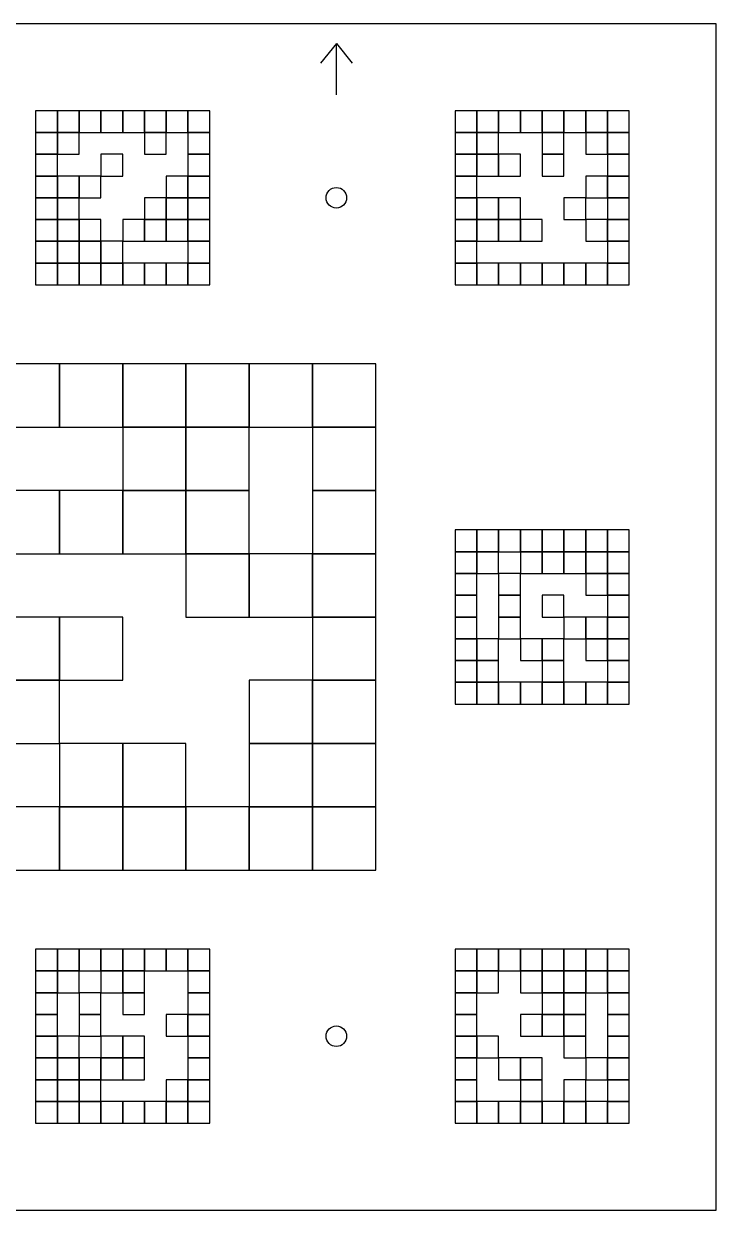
# Model space of a CAD drawing. Extents: x 0 to 1260, y 0 to 1580.
# Drawn here: x 445 to 620, y 1280 to 1580 of the extents above; entities that cross this region are included whole.
import ezdxf

# ---------------------------------------------------------------- set-up
doc = ezdxf.new("R2010")
doc.units = 0
for name, color, linetype in [('BLACK_POCKET', 7, 'CONTINUOUS'), ('CUT', 7, 'CONTINUOUS'), ('MOUNT_HOLE', 6, 'CONTINUOUS'), ('ORIENTATION', 7, 'CONTINUOUS')]:
    doc.layers.add(name, color=color, linetype=linetype)

msp = doc.modelspace()

# ---------------------------------------------------------------- linework, layer by layer
at = {"layer": 'BLACK_POCKET'}
for p, q in [((453.5, 1558), (448, 1558)), ((448, 1558), (448, 1552.5)), ((453.5, 1552.5), (453.5, 1558)), ((459, 1558), (453.5, 1558)), ((453.5, 1558), (453.5, 1552.5)), ((459, 1552.5), (459, 1558)), ((464.5, 1558), (459, 1558)), ((459, 1558), (459, 1552.5)), ((464.5, 1552.5), (464.5, 1558)), ((470, 1558), (464.5, 1558)), ((464.5, 1558), (464.5, 1552.5)), ((470, 1552.5), (470, 1558)), ((475.5, 1558), (470, 1558)), ((470, 1558), (470, 1552.5)), ((475.5, 1552.5), (475.5, 1558)), ((481, 1558), (475.5, 1558)), ((475.5, 1558), (475.5, 1552.5)), ((481, 1552.5), (481, 1558)), ((486.5, 1558), (481, 1558)), ((481, 1558), (481, 1552.5)), ((486.5, 1552.5), (486.5, 1558)), ((492, 1558), (486.5, 1558)), ((486.5, 1558), (486.5, 1552.5)), ((492, 1552.5), (492, 1558)), ((559.5, 1558), (554, 1558)), ((554, 1558), (554, 1552.5)), ((559.5, 1552.5), (559.5, 1558)), ((565, 1558), (559.5, 1558)), ((559.5, 1558), (559.5, 1552.5)), ((565, 1552.5), (565, 1558)), ((570.5, 1558), (565, 1558)), ((565, 1558), (565, 1552.5)), ((570.5, 1552.5), (570.5, 1558)), ((576, 1558), (570.5, 1558)), ((570.5, 1558), (570.5, 1552.5)), ((576, 1552.5), (576, 1558)), ((581.5, 1558), (576, 1558)), ((576, 1558), (576, 1552.5)), ((581.5, 1552.5), (581.5, 1558)), ((587, 1558), (581.5, 1558)), ((581.5, 1558), (581.5, 1552.5)), ((587, 1552.5), (587, 1558)), ((592.5, 1558), (587, 1558)), ((587, 1558), (587, 1552.5)), ((592.5, 1552.5), (592.5, 1558)), ((598, 1558), (592.5, 1558)), ((592.5, 1558), (592.5, 1552.5)), ((598, 1552.5), (598, 1558)), ((448, 1552.5), (453.5, 1552.5)), ((453.5, 1552.5), (448, 1552.5)), ((448, 1552.5), (448, 1547)), ((453.5, 1552.5), (459, 1552.5)), ((453.5, 1547), (453.5, 1552.5)), ((459, 1552.5), (453.5, 1552.5)), ((453.5, 1552.5), (453.5, 1547)), ((459, 1552.5), (464.5, 1552.5)), ((459, 1547), (459, 1552.5)), ((464.5, 1552.5), (470, 1552.5)), ((470, 1552.5), (475.5, 1552.5)), ((475.5, 1552.5), (481, 1552.5)), ((481, 1552.5), (475.5, 1552.5)), ((475.5, 1552.5), (475.5, 1547)), ((481, 1552.5), (486.5, 1552.5)), ((481, 1547), (481, 1552.5)), ((486.5, 1552.5), (492, 1552.5)), ((492, 1552.5), (486.5, 1552.5)), ((486.5, 1552.5), (486.5, 1547)), ((492, 1547), (492, 1552.5)), ((554, 1552.5), (559.5, 1552.5)), ((559.5, 1552.5), (554, 1552.5)), ((554, 1552.5), (554, 1547)), ((559.5, 1552.5), (565, 1552.5)), ((559.5, 1547), (559.5, 1552.5)), ((565, 1552.5), (559.5, 1552.5)), ((559.5, 1552.5), (559.5, 1547)), ((565, 1552.5), (570.5, 1552.5)), ((565, 1547), (565, 1552.5)), ((570.5, 1552.5), (576, 1552.5)), ((576, 1552.5), (581.5, 1552.5)), ((581.5, 1552.5), (576, 1552.5)), ((576, 1552.5), (576, 1547)), ((581.5, 1552.5), (587, 1552.5)), ((581.5, 1547), (581.5, 1552.5)), ((587, 1552.5), (592.5, 1552.5)), ((592.5, 1552.5), (587, 1552.5)), ((587, 1552.5), (587, 1547)), ((592.5, 1552.5), (598, 1552.5)), ((592.5, 1547), (592.5, 1552.5)), ((598, 1552.5), (592.5, 1552.5)), ((592.5, 1552.5), (592.5, 1547)), ((598, 1547), (598, 1552.5)), ((448, 1547), (453.5, 1547)), ((453.5, 1547), (448, 1547)), ((448, 1547), (448, 1541.5)), ((453.5, 1547), (459, 1547)), ((453.5, 1541.5), (453.5, 1547)), ((470, 1547), (464.5, 1547)), ((464.5, 1547), (464.5, 1541.5)), ((470, 1541.5), (470, 1547)), ((475.5, 1547), (481, 1547)), ((486.5, 1547), (492, 1547)), ((492, 1547), (486.5, 1547)), ((486.5, 1547), (486.5, 1541.5)), ((492, 1541.5), (492, 1547)), ((554, 1547), (559.5, 1547)), ((559.5, 1547), (554, 1547)), ((554, 1547), (554, 1541.5)), ((559.5, 1547), (565, 1547)), ((559.5, 1541.5), (559.5, 1547)), ((565, 1547), (559.5, 1547)), ((559.5, 1547), (559.5, 1541.5)), ((565, 1541.5), (565, 1547)), ((570.5, 1547), (565, 1547)), ((565, 1547), (565, 1541.5)), ((570.5, 1541.5), (570.5, 1547)), ((576, 1547), (581.5, 1547)), ((581.5, 1547), (576, 1547)), ((576, 1547), (576, 1541.5)), ((581.5, 1541.5), (581.5, 1547)), ((587, 1547), (592.5, 1547)), ((592.5, 1547), (598, 1547)), ((598, 1547), (592.5, 1547)), ((592.5, 1547), (592.5, 1541.5)), ((598, 1541.5), (598, 1547)), ((448, 1541.5), (453.5, 1541.5)), ((453.5, 1541.5), (448, 1541.5)), ((448, 1541.5), (448, 1536)), ((453.5, 1536), (453.5, 1541.5)), ((459, 1541.5), (453.5, 1541.5)), ((453.5, 1541.5), (453.5, 1536)), ((459, 1536), (459, 1541.5)), ((464.5, 1541.5), (459, 1541.5)), ((459, 1541.5), (459, 1536)), ((464.5, 1541.5), (470, 1541.5)), ((464.5, 1536), (464.5, 1541.5)), ((486.5, 1541.5), (481, 1541.5)), ((481, 1541.5), (481, 1536)), ((486.5, 1541.5), (492, 1541.5)), ((486.5, 1536), (486.5, 1541.5)), ((492, 1541.5), (486.5, 1541.5)), ((486.5, 1541.5), (486.5, 1536)), ((492, 1536), (492, 1541.5)), ((554, 1541.5), (559.5, 1541.5)), ((559.5, 1541.5), (554, 1541.5)), ((554, 1541.5), (554, 1536)), ((559.5, 1541.5), (565, 1541.5)), ((559.5, 1536), (559.5, 1541.5)), ((565, 1541.5), (570.5, 1541.5)), ((576, 1541.5), (581.5, 1541.5)), ((592.5, 1541.5), (587, 1541.5)), ((587, 1541.5), (587, 1536)), ((592.5, 1541.5), (598, 1541.5)), ((592.5, 1536), (592.5, 1541.5)), ((598, 1541.5), (592.5, 1541.5)), ((592.5, 1541.5), (592.5, 1536)), ((598, 1536), (598, 1541.5)), ((448, 1536), (453.5, 1536)), ((453.5, 1536), (448, 1536)), ((448, 1536), (448, 1530.5)), ((453.5, 1536), (459, 1536)), ((453.5, 1530.5), (453.5, 1536)), ((459, 1536), (453.5, 1536)), ((453.5, 1536), (453.5, 1530.5)), ((459, 1536), (464.5, 1536)), ((459, 1530.5), (459, 1536)), ((481, 1536), (475.5, 1536)), ((475.5, 1536), (475.5, 1530.5)), ((481, 1536), (486.5, 1536)), ((481, 1530.5), (481, 1536)), ((486.5, 1536), (481, 1536)), ((481, 1536), (481, 1530.5)), ((486.5, 1536), (492, 1536)), ((486.5, 1530.5), (486.5, 1536)), ((492, 1536), (486.5, 1536)), ((486.5, 1536), (486.5, 1530.5)), ((492, 1530.5), (492, 1536)), ((554, 1536), (559.5, 1536)), ((559.5, 1536), (554, 1536)), ((554, 1536), (554, 1530.5)), ((559.5, 1530.5), (559.5, 1536)), ((565, 1536), (559.5, 1536)), ((559.5, 1536), (559.5, 1530.5)), ((565, 1530.5), (565, 1536)), ((570.5, 1536), (565, 1536)), ((565, 1536), (565, 1530.5)), ((570.5, 1530.5), (570.5, 1536)), ((587, 1536), (581.5, 1536)), ((581.5, 1536), (581.5, 1530.5)), ((587, 1536), (592.5, 1536)), ((587, 1530.5), (587, 1536)), ((592.5, 1536), (598, 1536)), ((598, 1536), (592.5, 1536)), ((592.5, 1536), (592.5, 1530.5)), ((598, 1530.5), (598, 1536)), ((448, 1530.5), (453.5, 1530.5)), ((453.5, 1530.5), (448, 1530.5)), ((448, 1530.5), (448, 1525)), ((453.5, 1530.5), (459, 1530.5)), ((453.5, 1525), (453.5, 1530.5)), ((459, 1530.5), (453.5, 1530.5)), ((453.5, 1530.5), (453.5, 1525)), ((459, 1525), (459, 1530.5)), ((464.5, 1530.5), (459, 1530.5)), ((459, 1530.5), (459, 1525)), ((464.5, 1525), (464.5, 1530.5)), ((475.5, 1530.5), (470, 1530.5)), ((470, 1530.5), (470, 1525)), ((475.5, 1530.5), (481, 1530.5)), ((475.5, 1525), (475.5, 1530.5)), ((481, 1530.5), (475.5, 1530.5)), ((475.5, 1530.5), (475.5, 1525)), ((481, 1530.5), (486.5, 1530.5)), ((481, 1525), (481, 1530.5)), ((486.5, 1530.5), (481, 1530.5)), ((481, 1530.5), (481, 1525)), ((486.5, 1530.5), (492, 1530.5)), ((486.5, 1525), (486.5, 1530.5)), ((492, 1530.5), (486.5, 1530.5)), ((486.5, 1530.5), (486.5, 1525)), ((492, 1525), (492, 1530.5)), ((554, 1530.5), (559.5, 1530.5)), ((559.5, 1530.5), (554, 1530.5)), ((554, 1530.5), (554, 1525)), ((559.5, 1530.5), (565, 1530.5)), ((559.5, 1525), (559.5, 1530.5)), ((565, 1530.5), (559.5, 1530.5)), ((559.5, 1530.5), (559.5, 1525)), ((565, 1530.5), (570.5, 1530.5)), ((565, 1525), (565, 1530.5)), ((570.5, 1530.5), (565, 1530.5)), ((565, 1530.5), (565, 1525)), ((570.5, 1525), (570.5, 1530.5)), ((576, 1530.5), (570.5, 1530.5)), ((570.5, 1530.5), (570.5, 1525)), ((576, 1525), (576, 1530.5)), ((581.5, 1530.5), (587, 1530.5)), ((592.5, 1530.5), (587, 1530.5)), ((587, 1530.5), (587, 1525)), ((592.5, 1530.5), (598, 1530.5)), ((592.5, 1525), (592.5, 1530.5)), ((598, 1530.5), (592.5, 1530.5)), ((592.5, 1530.5), (592.5, 1525)), ((598, 1525), (598, 1530.5)), ((448, 1525), (453.5, 1525)), ((453.5, 1525), (448, 1525)), ((448, 1525), (448, 1519.5)), ((453.5, 1525), (459, 1525)), ((453.5, 1519.5), (453.5, 1525)), ((459, 1525), (453.5, 1525)), ((453.5, 1525), (453.5, 1519.5)), ((459, 1525), (464.5, 1525)), ((459, 1519.5), (459, 1525)), ((464.5, 1525), (459, 1525)), ((459, 1525), (459, 1519.5)), ((464.5, 1519.5), (464.5, 1525)), ((470, 1525), (464.5, 1525)), ((464.5, 1525), (464.5, 1519.5)), ((470, 1525), (475.5, 1525)), ((470, 1519.5), (470, 1525)), ((475.5, 1525), (481, 1525)), ((481, 1525), (486.5, 1525)), ((486.5, 1525), (492, 1525)), ((492, 1525), (486.5, 1525)), ((486.5, 1525), (486.5, 1519.5)), ((492, 1519.5), (492, 1525)), ((554, 1525), (559.5, 1525)), ((559.5, 1525), (554, 1525)), ((554, 1525), (554, 1519.5)), ((559.5, 1525), (565, 1525)), ((559.5, 1519.5), (559.5, 1525)), ((565, 1525), (570.5, 1525)), ((570.5, 1525), (576, 1525)), ((587, 1525), (592.5, 1525)), ((592.5, 1525), (598, 1525)), ((598, 1525), (592.5, 1525)), ((592.5, 1525), (592.5, 1519.5)), ((598, 1519.5), (598, 1525)), ((448, 1519.5), (453.5, 1519.5)), ((453.5, 1519.5), (448, 1519.5)), ((448, 1519.5), (448, 1514)), ((453.5, 1519.5), (459, 1519.5)), ((453.5, 1514), (453.5, 1519.5)), ((459, 1519.5), (453.5, 1519.5)), ((453.5, 1519.5), (453.5, 1514)), ((459, 1519.5), (464.5, 1519.5)), ((459, 1514), (459, 1519.5)), ((464.5, 1519.5), (459, 1519.5)), ((459, 1519.5), (459, 1514)), ((464.5, 1519.5), (470, 1519.5)), ((464.5, 1514), (464.5, 1519.5)), ((470, 1519.5), (464.5, 1519.5)), ((464.5, 1519.5), (464.5, 1514)), ((470, 1514), (470, 1519.5)), ((475.5, 1519.5), (470, 1519.5)), ((470, 1519.5), (470, 1514)), ((475.5, 1514), (475.5, 1519.5)), ((481, 1519.5), (475.5, 1519.5)), ((475.5, 1519.5), (475.5, 1514)), ((481, 1514), (481, 1519.5)), ((486.5, 1519.5), (481, 1519.5)), ((481, 1519.5), (481, 1514)), ((486.5, 1519.5), (492, 1519.5)), ((486.5, 1514), (486.5, 1519.5)), ((492, 1519.5), (486.5, 1519.5)), ((486.5, 1519.5), (486.5, 1514)), ((492, 1514), (492, 1519.5)), ((554, 1519.5), (559.5, 1519.5)), ((559.5, 1519.5), (554, 1519.5)), ((554, 1519.5), (554, 1514)), ((559.5, 1514), (559.5, 1519.5)), ((565, 1519.5), (559.5, 1519.5)), ((559.5, 1519.5), (559.5, 1514)), ((565, 1514), (565, 1519.5)), ((570.5, 1519.5), (565, 1519.5)), ((565, 1519.5), (565, 1514)), ((570.5, 1514), (570.5, 1519.5)), ((576, 1519.5), (570.5, 1519.5)), ((570.5, 1519.5), (570.5, 1514)), ((576, 1514), (576, 1519.5)), ((581.5, 1519.5), (576, 1519.5)), ((576, 1519.5), (576, 1514)), ((581.5, 1514), (581.5, 1519.5)), ((587, 1519.5), (581.5, 1519.5)), ((581.5, 1519.5), (581.5, 1514)), ((587, 1514), (587, 1519.5)), ((592.5, 1519.5), (587, 1519.5)), ((587, 1519.5), (587, 1514)), ((592.5, 1519.5), (598, 1519.5)), ((592.5, 1514), (592.5, 1519.5)), ((598, 1519.5), (592.5, 1519.5)), ((592.5, 1519.5), (592.5, 1514)), ((598, 1514), (598, 1519.5)), ((448, 1514), (453.5, 1514)), ((453.5, 1514), (459, 1514)), ((459, 1514), (464.5, 1514)), ((464.5, 1514), (470, 1514)), ((470, 1514), (475.5, 1514)), ((475.5, 1514), (481, 1514)), ((481, 1514), (486.5, 1514)), ((486.5, 1514), (492, 1514)), ((554, 1514), (559.5, 1514)), ((559.5, 1514), (565, 1514)), ((565, 1514), (570.5, 1514)), ((570.5, 1514), (576, 1514)), ((576, 1514), (581.5, 1514)), ((581.5, 1514), (587, 1514)), ((587, 1514), (592.5, 1514)), ((592.5, 1514), (598, 1514)), ((454, 1494), (438, 1494)), ((454, 1478), (454, 1494)), ((470, 1494), (454, 1494)), ((454, 1494), (454, 1478)), ((470, 1478), (470, 1494)), ((486, 1494), (470, 1494)), ((470, 1494), (470, 1478)), ((486, 1478), (486, 1494)), ((502, 1494), (486, 1494)), ((486, 1494), (486, 1478)), ((502, 1478), (502, 1494)), ((518, 1494), (502, 1494)), ((502, 1494), (502, 1478)), ((518, 1478), (518, 1494)), ((534, 1494), (518, 1494)), ((518, 1494), (518, 1478)), ((534, 1478), (534, 1494)), ((438, 1478), (454, 1478)), ((454, 1478), (470, 1478)), ((470, 1478), (486, 1478)), ((486, 1478), (470, 1478)), ((470, 1478), (470, 1462)), ((486, 1478), (502, 1478)), ((486, 1462), (486, 1478)), ((502, 1478), (486, 1478)), ((486, 1478), (486, 1462)), ((502, 1478), (518, 1478)), ((502, 1462), (502, 1478)), ((518, 1478), (534, 1478)), ((534, 1478), (518, 1478)), ((518, 1478), (518, 1462)), ((534, 1462), (534, 1478)), ((454, 1462), (438, 1462)), ((454, 1446), (454, 1462)), ((470, 1462), (454, 1462)), ((454, 1462), (454, 1446)), ((470, 1462), (486, 1462)), ((470, 1446), (470, 1462)), ((486, 1462), (470, 1462)), ((470, 1462), (470, 1446)), ((486, 1462), (502, 1462)), ((486, 1446), (486, 1462)), ((502, 1462), (486, 1462)), ((486, 1462), (486, 1446)), ((502, 1446), (502, 1462)), ((518, 1462), (534, 1462)), ((534, 1462), (518, 1462)), ((518, 1462), (518, 1446)), ((534, 1446), (534, 1462)), ((559.5, 1452), (554, 1452)), ((554, 1452), (554, 1446.5)), ((559.5, 1446.5), (559.5, 1452)), ((565, 1452), (559.5, 1452)), ((559.5, 1452), (559.5, 1446.5)), ((565, 1446.5), (565, 1452)), ((570.5, 1452), (565, 1452)), ((565, 1452), (565, 1446.5)), ((570.5, 1446.5), (570.5, 1452)), ((576, 1452), (570.5, 1452)), ((570.5, 1452), (570.5, 1446.5)), ((576, 1446.5), (576, 1452)), ((581.5, 1452), (576, 1452)), ((576, 1452), (576, 1446.5)), ((581.5, 1446.5), (581.5, 1452)), ((587, 1452), (581.5, 1452)), ((581.5, 1452), (581.5, 1446.5)), ((587, 1446.5), (587, 1452)), ((592.5, 1452), (587, 1452)), ((587, 1452), (587, 1446.5)), ((592.5, 1446.5), (592.5, 1452)), ((598, 1452), (592.5, 1452)), ((592.5, 1452), (592.5, 1446.5)), ((598, 1446.5), (598, 1452)), ((438, 1446), (454, 1446)), ((454, 1446), (470, 1446)), ((470, 1446), (486, 1446)), ((486, 1446), (502, 1446)), ((502, 1446), (486, 1446)), ((486, 1446), (486, 1430)), ((502, 1430), (502, 1446)), ((518, 1446), (502, 1446)), ((502, 1446), (502, 1430)), ((518, 1446), (534, 1446)), ((518, 1430), (518, 1446)), ((534, 1446), (518, 1446)), ((518, 1446), (518, 1430)), ((534, 1430), (534, 1446)), ((554, 1446.5), (559.5, 1446.5)), ((559.5, 1446.5), (554, 1446.5)), ((554, 1446.5), (554, 1441)), ((559.5, 1446.5), (565, 1446.5)), ((559.5, 1441), (559.5, 1446.5)), ((565, 1446.5), (559.5, 1446.5)), ((559.5, 1446.5), (559.5, 1441)), ((565, 1446.5), (570.5, 1446.5)), ((565, 1441), (565, 1446.5)), ((570.5, 1446.5), (576, 1446.5)), ((576, 1446.5), (570.5, 1446.5)), ((570.5, 1446.5), (570.5, 1441)), ((576, 1446.5), (581.5, 1446.5)), ((576, 1441), (576, 1446.5)), ((581.5, 1446.5), (576, 1446.5)), ((576, 1446.5), (576, 1441)), ((581.5, 1446.5), (587, 1446.5)), ((581.5, 1441), (581.5, 1446.5)), ((587, 1446.5), (581.5, 1446.5)), ((581.5, 1446.5), (581.5, 1441)), ((587, 1446.5), (592.5, 1446.5)), ((587, 1441), (587, 1446.5)), ((592.5, 1446.5), (587, 1446.5)), ((587, 1446.5), (587, 1441)), ((592.5, 1446.5), (598, 1446.5)), ((592.5, 1441), (592.5, 1446.5)), ((598, 1446.5), (592.5, 1446.5)), ((592.5, 1446.5), (592.5, 1441)), ((598, 1441), (598, 1446.5)), ((554, 1441), (559.5, 1441)), ((559.5, 1441), (554, 1441)), ((554, 1441), (554, 1435.5)), ((559.5, 1441), (565, 1441)), ((559.5, 1435.5), (559.5, 1441)), ((570.5, 1441), (565, 1441)), ((565, 1441), (565, 1435.5)), ((570.5, 1441), (576, 1441)), ((570.5, 1435.5), (570.5, 1441)), ((576, 1441), (581.5, 1441)), ((581.5, 1441), (587, 1441)), ((587, 1441), (592.5, 1441)), ((592.5, 1441), (587, 1441)), ((587, 1441), (587, 1435.5)), ((592.5, 1441), (598, 1441)), ((592.5, 1435.5), (592.5, 1441)), ((598, 1441), (592.5, 1441)), ((592.5, 1441), (592.5, 1435.5)), ((598, 1435.5), (598, 1441)), ((554, 1435.5), (559.5, 1435.5)), ((559.5, 1435.5), (554, 1435.5)), ((554, 1435.5), (554, 1430)), ((559.5, 1430), (559.5, 1435.5)), ((565, 1435.5), (570.5, 1435.5)), ((570.5, 1435.5), (565, 1435.5)), ((565, 1435.5), (565, 1430)), ((570.5, 1430), (570.5, 1435.5)), ((581.5, 1435.5), (576, 1435.5)), ((576, 1435.5), (576, 1430)), ((581.5, 1430), (581.5, 1435.5)), ((587, 1435.5), (592.5, 1435.5)), ((592.5, 1435.5), (598, 1435.5)), ((598, 1435.5), (592.5, 1435.5)), ((592.5, 1435.5), (592.5, 1430)), ((598, 1430), (598, 1435.5)), ((454, 1430), (438, 1430)), ((454, 1414), (454, 1430)), ((470, 1430), (454, 1430)), ((454, 1430), (454, 1414)), ((470, 1414), (470, 1430)), ((486, 1430), (502, 1430)), ((502, 1430), (518, 1430)), ((518, 1430), (534, 1430)), ((534, 1430), (518, 1430)), ((518, 1430), (518, 1414)), ((534, 1414), (534, 1430)), ((554, 1430), (559.5, 1430)), ((559.5, 1430), (554, 1430)), ((554, 1430), (554, 1424.5)), ((559.5, 1424.5), (559.5, 1430)), ((565, 1430), (570.5, 1430)), ((570.5, 1430), (565, 1430)), ((565, 1430), (565, 1424.5)), ((570.5, 1424.5), (570.5, 1430)), ((576, 1430), (581.5, 1430)), ((587, 1430), (581.5, 1430)), ((581.5, 1430), (581.5, 1424.5)), ((587, 1424.5), (587, 1430)), ((592.5, 1430), (587, 1430)), ((587, 1430), (587, 1424.5)), ((592.5, 1430), (598, 1430)), ((592.5, 1424.5), (592.5, 1430)), ((598, 1430), (592.5, 1430)), ((592.5, 1430), (592.5, 1424.5)), ((598, 1424.5), (598, 1430)), ((554, 1424.5), (559.5, 1424.5)), ((559.5, 1424.5), (554, 1424.5)), ((554, 1424.5), (554, 1419)), ((559.5, 1419), (559.5, 1424.5)), ((565, 1424.5), (559.5, 1424.5)), ((559.5, 1424.5), (559.5, 1419)), ((565, 1424.5), (570.5, 1424.5)), ((565, 1419), (565, 1424.5)), ((576, 1424.5), (570.5, 1424.5)), ((570.5, 1424.5), (570.5, 1419)), ((576, 1419), (576, 1424.5)), ((581.5, 1424.5), (576, 1424.5)), ((576, 1424.5), (576, 1419)), ((581.5, 1424.5), (587, 1424.5)), ((581.5, 1419), (581.5, 1424.5)), ((587, 1424.5), (592.5, 1424.5)), ((592.5, 1424.5), (587, 1424.5)), ((587, 1424.5), (587, 1419)), ((592.5, 1424.5), (598, 1424.5)), ((592.5, 1419), (592.5, 1424.5)), ((598, 1424.5), (592.5, 1424.5)), ((592.5, 1424.5), (592.5, 1419)), ((598, 1419), (598, 1424.5)), ((554, 1419), (559.5, 1419)), ((559.5, 1419), (554, 1419)), ((554, 1419), (554, 1413.5)), ((559.5, 1419), (565, 1419)), ((559.5, 1413.5), (559.5, 1419)), ((565, 1419), (559.5, 1419)), ((559.5, 1419), (559.5, 1413.5)), ((565, 1413.5), (565, 1419)), ((570.5, 1419), (576, 1419)), ((576, 1419), (581.5, 1419)), ((581.5, 1419), (576, 1419)), ((576, 1419), (576, 1413.5)), ((581.5, 1413.5), (581.5, 1419)), ((587, 1419), (592.5, 1419)), ((592.5, 1419), (598, 1419)), ((598, 1419), (592.5, 1419)), ((592.5, 1419), (592.5, 1413.5)), ((598, 1413.5), (598, 1419)), ((438, 1414), (454, 1414)), ((454, 1414), (438, 1414)), ((454, 1414), (470, 1414)), ((454, 1398), (454, 1414)), ((518, 1414), (502, 1414)), ((502, 1414), (502, 1398)), ((518, 1414), (534, 1414)), ((518, 1398), (518, 1414)), ((534, 1414), (518, 1414)), ((518, 1414), (518, 1398)), ((534, 1398), (534, 1414)), ((554, 1413.5), (559.5, 1413.5)), ((559.5, 1413.5), (554, 1413.5)), ((554, 1413.5), (554, 1408)), ((559.5, 1413.5), (565, 1413.5)), ((559.5, 1408), (559.5, 1413.5)), ((565, 1413.5), (559.5, 1413.5)), ((559.5, 1413.5), (559.5, 1408)), ((565, 1408), (565, 1413.5)), ((570.5, 1413.5), (565, 1413.5)), ((565, 1413.5), (565, 1408)), ((570.5, 1408), (570.5, 1413.5)), ((576, 1413.5), (570.5, 1413.5)), ((570.5, 1413.5), (570.5, 1408)), ((576, 1413.5), (581.5, 1413.5)), ((576, 1408), (576, 1413.5)), ((581.5, 1413.5), (576, 1413.5)), ((576, 1413.5), (576, 1408)), ((581.5, 1408), (581.5, 1413.5)), ((587, 1413.5), (581.5, 1413.5)), ((581.5, 1413.5), (581.5, 1408)), ((587, 1408), (587, 1413.5)), ((592.5, 1413.5), (587, 1413.5)), ((587, 1413.5), (587, 1408)), ((592.5, 1413.5), (598, 1413.5)), ((592.5, 1408), (592.5, 1413.5)), ((598, 1413.5), (592.5, 1413.5)), ((592.5, 1413.5), (592.5, 1408)), ((598, 1408), (598, 1413.5)), ((554, 1408), (559.5, 1408)), ((559.5, 1408), (565, 1408)), ((565, 1408), (570.5, 1408)), ((570.5, 1408), (576, 1408)), ((576, 1408), (581.5, 1408)), ((581.5, 1408), (587, 1408)), ((587, 1408), (592.5, 1408)), ((592.5, 1408), (598, 1408)), ((438, 1398), (454, 1398)), ((470, 1398), (454, 1398)), ((454, 1398), (454, 1382)), ((470, 1382), (470, 1398)), ((486, 1398), (470, 1398)), ((470, 1398), (470, 1382)), ((486, 1382), (486, 1398)), ((502, 1398), (518, 1398)), ((518, 1398), (502, 1398)), ((502, 1398), (502, 1382)), ((518, 1398), (534, 1398)), ((518, 1382), (518, 1398)), ((534, 1398), (518, 1398)), ((518, 1398), (518, 1382)), ((534, 1382), (534, 1398)), ((454, 1382), (438, 1382)), ((454, 1382), (470, 1382)), ((454, 1366), (454, 1382)), ((470, 1382), (454, 1382)), ((454, 1382), (454, 1366)), ((470, 1382), (486, 1382)), ((470, 1366), (470, 1382)), ((486, 1382), (470, 1382)), ((470, 1382), (470, 1366)), ((486, 1366), (486, 1382)), ((502, 1382), (486, 1382)), ((486, 1382), (486, 1366)), ((502, 1382), (518, 1382)), ((502, 1366), (502, 1382)), ((518, 1382), (502, 1382)), ((502, 1382), (502, 1366)), ((518, 1382), (534, 1382)), ((518, 1366), (518, 1382)), ((534, 1382), (518, 1382)), ((518, 1382), (518, 1366)), ((534, 1366), (534, 1382)), ((438, 1366), (454, 1366)), ((454, 1366), (470, 1366)), ((470, 1366), (486, 1366)), ((486, 1366), (502, 1366)), ((502, 1366), (518, 1366)), ((518, 1366), (534, 1366)), ((453.5, 1346), (448, 1346)), ((448, 1346), (448, 1340.5)), ((453.5, 1340.5), (453.5, 1346)), ((459, 1346), (453.5, 1346)), ((453.5, 1346), (453.5, 1340.5)), ((459, 1340.5), (459, 1346)), ((464.5, 1346), (459, 1346)), ((459, 1346), (459, 1340.5)), ((464.5, 1340.5), (464.5, 1346)), ((470, 1346), (464.5, 1346)), ((464.5, 1346), (464.5, 1340.5)), ((470, 1340.5), (470, 1346)), ((475.5, 1346), (470, 1346)), ((470, 1346), (470, 1340.5)), ((475.5, 1340.5), (475.5, 1346)), ((481, 1346), (475.5, 1346)), ((475.5, 1346), (475.5, 1340.5)), ((481, 1340.5), (481, 1346)), ((486.5, 1346), (481, 1346)), ((481, 1346), (481, 1340.5)), ((486.5, 1340.5), (486.5, 1346)), ((492, 1346), (486.5, 1346)), ((486.5, 1346), (486.5, 1340.5)), ((492, 1340.5), (492, 1346)), ((559.5, 1346), (554, 1346)), ((554, 1346), (554, 1340.5)), ((559.5, 1340.5), (559.5, 1346)), ((565, 1346), (559.5, 1346)), ((559.5, 1346), (559.5, 1340.5)), ((565, 1340.5), (565, 1346)), ((570.5, 1346), (565, 1346)), ((565, 1346), (565, 1340.5)), ((570.5, 1340.5), (570.5, 1346)), ((576, 1346), (570.5, 1346)), ((570.5, 1346), (570.5, 1340.5)), ((576, 1340.5), (576, 1346)), ((581.5, 1346), (576, 1346)), ((576, 1346), (576, 1340.5)), ((581.5, 1340.5), (581.5, 1346)), ((587, 1346), (581.5, 1346)), ((581.5, 1346), (581.5, 1340.5)), ((587, 1340.5), (587, 1346)), ((592.5, 1346), (587, 1346)), ((587, 1346), (587, 1340.5)), ((592.5, 1340.5), (592.5, 1346)), ((598, 1346), (592.5, 1346)), ((592.5, 1346), (592.5, 1340.5)), ((598, 1340.5), (598, 1346)), ((448, 1340.5), (453.5, 1340.5)), ((453.5, 1340.5), (448, 1340.5)), ((448, 1340.5), (448, 1335)), ((453.5, 1340.5), (459, 1340.5)), ((453.5, 1335), (453.5, 1340.5)), ((459, 1340.5), (453.5, 1340.5)), ((453.5, 1340.5), (453.5, 1335)), ((459, 1340.5), (464.5, 1340.5)), ((459, 1335), (459, 1340.5)), ((464.5, 1340.5), (470, 1340.5)), ((470, 1340.5), (464.5, 1340.5)), ((464.5, 1340.5), (464.5, 1335)), ((470, 1340.5), (475.5, 1340.5)), ((470, 1335), (470, 1340.5)), ((475.5, 1340.5), (470, 1340.5)), ((470, 1340.5), (470, 1335)), ((475.5, 1340.5), (481, 1340.5)), ((475.5, 1335), (475.5, 1340.5)), ((481, 1340.5), (486.5, 1340.5)), ((486.5, 1340.5), (492, 1340.5)), ((492, 1340.5), (486.5, 1340.5)), ((486.5, 1340.5), (486.5, 1335)), ((492, 1335), (492, 1340.5)), ((554, 1340.5), (559.5, 1340.5)), ((559.5, 1340.5), (554, 1340.5)), ((554, 1340.5), (554, 1335)), ((559.5, 1340.5), (565, 1340.5)), ((559.5, 1335), (559.5, 1340.5)), ((565, 1340.5), (559.5, 1340.5)), ((559.5, 1340.5), (559.5, 1335)), ((565, 1340.5), (570.5, 1340.5)), ((565, 1335), (565, 1340.5)), ((570.5, 1340.5), (576, 1340.5)), ((576, 1340.5), (570.5, 1340.5)), ((570.5, 1340.5), (570.5, 1335)), ((576, 1340.5), (581.5, 1340.5)), ((576, 1335), (576, 1340.5)), ((581.5, 1340.5), (576, 1340.5)), ((576, 1340.5), (576, 1335)), ((581.5, 1340.5), (587, 1340.5)), ((581.5, 1335), (581.5, 1340.5)), ((587, 1340.5), (581.5, 1340.5)), ((581.5, 1340.5), (581.5, 1335)), ((587, 1340.5), (592.5, 1340.5)), ((587, 1335), (587, 1340.5)), ((592.5, 1340.5), (587, 1340.5)), ((587, 1340.5), (587, 1335)), ((592.5, 1340.5), (598, 1340.5)), ((592.5, 1335), (592.5, 1340.5)), ((598, 1340.5), (592.5, 1340.5)), ((592.5, 1340.5), (592.5, 1335)), ((598, 1335), (598, 1340.5)), ((448, 1335), (453.5, 1335)), ((453.5, 1335), (448, 1335)), ((448, 1335), (448, 1329.5)), ((453.5, 1335), (459, 1335)), ((453.5, 1329.5), (453.5, 1335)), ((464.5, 1335), (459, 1335)), ((459, 1335), (459, 1329.5)), ((464.5, 1335), (470, 1335)), ((464.5, 1329.5), (464.5, 1335)), ((470, 1335), (475.5, 1335)), ((475.5, 1335), (470, 1335)), ((470, 1335), (470, 1329.5)), ((475.5, 1329.5), (475.5, 1335)), ((486.5, 1335), (492, 1335)), ((492, 1335), (486.5, 1335)), ((486.5, 1335), (486.5, 1329.5)), ((492, 1329.5), (492, 1335)), ((554, 1335), (559.5, 1335)), ((559.5, 1335), (554, 1335)), ((554, 1335), (554, 1329.5)), ((559.5, 1335), (565, 1335)), ((559.5, 1329.5), (559.5, 1335)), ((570.5, 1335), (576, 1335)), ((576, 1335), (581.5, 1335)), ((581.5, 1335), (576, 1335)), ((576, 1335), (576, 1329.5)), ((581.5, 1335), (587, 1335)), ((581.5, 1329.5), (581.5, 1335)), ((587, 1335), (581.5, 1335)), ((581.5, 1335), (581.5, 1329.5)), ((587, 1335), (592.5, 1335)), ((587, 1329.5), (587, 1335)), ((592.5, 1335), (598, 1335)), ((598, 1335), (592.5, 1335)), ((592.5, 1335), (592.5, 1329.5)), ((598, 1329.5), (598, 1335)), ((448, 1329.5), (453.5, 1329.5)), ((453.5, 1329.5), (448, 1329.5)), ((448, 1329.5), (448, 1324)), ((453.5, 1324), (453.5, 1329.5)), ((459, 1329.5), (464.5, 1329.5)), ((464.5, 1329.5), (459, 1329.5)), ((459, 1329.5), (459, 1324)), ((464.5, 1324), (464.5, 1329.5)), ((470, 1329.5), (475.5, 1329.5)), ((486.5, 1329.5), (481, 1329.5)), ((481, 1329.5), (481, 1324)), ((486.5, 1329.5), (492, 1329.5)), ((486.5, 1324), (486.5, 1329.5)), ((492, 1329.5), (486.5, 1329.5)), ((486.5, 1329.5), (486.5, 1324)), ((492, 1324), (492, 1329.5)), ((554, 1329.5), (559.5, 1329.5)), ((559.5, 1329.5), (554, 1329.5)), ((554, 1329.5), (554, 1324)), ((559.5, 1324), (559.5, 1329.5)), ((576, 1329.5), (570.5, 1329.5)), ((570.5, 1329.5), (570.5, 1324)), ((576, 1329.5), (581.5, 1329.5)), ((576, 1324), (576, 1329.5)), ((581.5, 1329.5), (576, 1329.5)), ((576, 1329.5), (576, 1324)), ((581.5, 1329.5), (587, 1329.5)), ((581.5, 1324), (581.5, 1329.5)), ((587, 1329.5), (581.5, 1329.5)), ((581.5, 1329.5), (581.5, 1324)), ((587, 1324), (587, 1329.5)), ((592.5, 1329.5), (598, 1329.5)), ((598, 1329.5), (592.5, 1329.5)), ((592.5, 1329.5), (592.5, 1324)), ((598, 1324), (598, 1329.5)), ((448, 1324), (453.5, 1324)), ((453.5, 1324), (448, 1324)), ((448, 1324), (448, 1318.5)), ((453.5, 1318.5), (453.5, 1324)), ((459, 1324), (453.5, 1324)), ((453.5, 1324), (453.5, 1318.5)), ((459, 1324), (464.5, 1324)), ((459, 1318.5), (459, 1324)), ((470, 1324), (464.5, 1324)), ((464.5, 1324), (464.5, 1318.5)), ((470, 1318.5), (470, 1324)), ((475.5, 1324), (470, 1324)), ((470, 1324), (470, 1318.5)), ((475.5, 1318.5), (475.5, 1324)), ((481, 1324), (486.5, 1324)), ((486.5, 1324), (492, 1324)), ((492, 1324), (486.5, 1324)), ((486.5, 1324), (486.5, 1318.5)), ((492, 1318.5), (492, 1324)), ((554, 1324), (559.5, 1324)), ((559.5, 1324), (554, 1324)), ((554, 1324), (554, 1318.5)), ((559.5, 1318.5), (559.5, 1324)), ((565, 1324), (559.5, 1324)), ((559.5, 1324), (559.5, 1318.5)), ((565, 1318.5), (565, 1324)), ((570.5, 1324), (576, 1324)), ((576, 1324), (581.5, 1324)), ((581.5, 1324), (587, 1324)), ((587, 1324), (581.5, 1324)), ((581.5, 1324), (581.5, 1318.5)), ((587, 1318.5), (587, 1324)), ((592.5, 1324), (598, 1324)), ((598, 1324), (592.5, 1324)), ((592.5, 1324), (592.5, 1318.5)), ((598, 1318.5), (598, 1324)), ((448, 1318.5), (453.5, 1318.5)), ((453.5, 1318.5), (448, 1318.5)), ((448, 1318.5), (448, 1313)), ((453.5, 1318.5), (459, 1318.5)), ((453.5, 1313), (453.5, 1318.5)), ((459, 1318.5), (453.5, 1318.5)), ((453.5, 1318.5), (453.5, 1313)), ((459, 1313), (459, 1318.5)), ((464.5, 1318.5), (459, 1318.5)), ((459, 1318.5), (459, 1313)), ((464.5, 1318.5), (470, 1318.5)), ((464.5, 1313), (464.5, 1318.5)), ((470, 1318.5), (464.5, 1318.5)), ((464.5, 1318.5), (464.5, 1313)), ((470, 1318.5), (475.5, 1318.5)), ((470, 1313), (470, 1318.5)), ((475.5, 1318.5), (470, 1318.5)), ((470, 1318.5), (470, 1313)), ((475.5, 1313), (475.5, 1318.5)), ((486.5, 1318.5), (492, 1318.5)), ((492, 1318.5), (486.5, 1318.5)), ((486.5, 1318.5), (486.5, 1313)), ((492, 1313), (492, 1318.5)), ((554, 1318.5), (559.5, 1318.5)), ((559.5, 1318.5), (554, 1318.5)), ((554, 1318.5), (554, 1313)), ((559.5, 1318.5), (565, 1318.5)), ((559.5, 1313), (559.5, 1318.5)), ((570.5, 1318.5), (565, 1318.5)), ((565, 1318.5), (565, 1313)), ((570.5, 1313), (570.5, 1318.5)), ((576, 1318.5), (570.5, 1318.5)), ((570.5, 1318.5), (570.5, 1313)), ((576, 1313), (576, 1318.5)), ((581.5, 1318.5), (587, 1318.5)), ((592.5, 1318.5), (587, 1318.5)), ((587, 1318.5), (587, 1313)), ((592.5, 1318.5), (598, 1318.5)), ((592.5, 1313), (592.5, 1318.5)), ((598, 1318.5), (592.5, 1318.5)), ((592.5, 1318.5), (592.5, 1313)), ((598, 1313), (598, 1318.5)), ((448, 1313), (453.5, 1313)), ((453.5, 1313), (448, 1313)), ((448, 1313), (448, 1307.5)), ((453.5, 1313), (459, 1313)), ((453.5, 1307.5), (453.5, 1313)), ((459, 1313), (453.5, 1313)), ((453.5, 1313), (453.5, 1307.5)), ((459, 1313), (464.5, 1313)), ((459, 1307.5), (459, 1313)), ((464.5, 1313), (459, 1313)), ((459, 1313), (459, 1307.5)), ((464.5, 1313), (470, 1313)), ((464.5, 1307.5), (464.5, 1313)), ((470, 1313), (475.5, 1313)), ((486.5, 1313), (481, 1313)), ((481, 1313), (481, 1307.5)), ((486.5, 1313), (492, 1313)), ((486.5, 1307.5), (486.5, 1313)), ((492, 1313), (486.5, 1313)), ((486.5, 1313), (486.5, 1307.5)), ((492, 1307.5), (492, 1313)), ((554, 1313), (559.5, 1313)), ((559.5, 1313), (554, 1313)), ((554, 1313), (554, 1307.5)), ((559.5, 1307.5), (559.5, 1313)), ((565, 1313), (570.5, 1313)), ((570.5, 1313), (576, 1313)), ((576, 1313), (570.5, 1313)), ((570.5, 1313), (570.5, 1307.5)), ((576, 1307.5), (576, 1313)), ((587, 1313), (581.5, 1313)), ((581.5, 1313), (581.5, 1307.5)), ((587, 1313), (592.5, 1313)), ((587, 1307.5), (587, 1313)), ((592.5, 1313), (598, 1313)), ((598, 1313), (592.5, 1313)), ((592.5, 1313), (592.5, 1307.5)), ((598, 1307.5), (598, 1313)), ((448, 1307.5), (453.5, 1307.5)), ((453.5, 1307.5), (448, 1307.5)), ((448, 1307.5), (448, 1302)), ((453.5, 1307.5), (459, 1307.5)), ((453.5, 1302), (453.5, 1307.5)), ((459, 1307.5), (453.5, 1307.5)), ((453.5, 1307.5), (453.5, 1302)), ((459, 1307.5), (464.5, 1307.5)), ((459, 1302), (459, 1307.5)), ((464.5, 1307.5), (459, 1307.5)), ((459, 1307.5), (459, 1302)), ((464.5, 1302), (464.5, 1307.5)), ((470, 1307.5), (464.5, 1307.5)), ((464.5, 1307.5), (464.5, 1302)), ((470, 1302), (470, 1307.5)), ((475.5, 1307.5), (470, 1307.5)), ((470, 1307.5), (470, 1302)), ((475.5, 1302), (475.5, 1307.5)), ((481, 1307.5), (475.5, 1307.5)), ((475.5, 1307.5), (475.5, 1302)), ((481, 1307.5), (486.5, 1307.5)), ((481, 1302), (481, 1307.5)), ((486.5, 1307.5), (481, 1307.5)), ((481, 1307.5), (481, 1302)), ((486.5, 1307.5), (492, 1307.5)), ((486.5, 1302), (486.5, 1307.5)), ((492, 1307.5), (486.5, 1307.5)), ((486.5, 1307.5), (486.5, 1302)), ((492, 1302), (492, 1307.5)), ((554, 1307.5), (559.5, 1307.5)), ((559.5, 1307.5), (554, 1307.5)), ((554, 1307.5), (554, 1302)), ((559.5, 1302), (559.5, 1307.5)), ((565, 1307.5), (559.5, 1307.5)), ((559.5, 1307.5), (559.5, 1302)), ((565, 1302), (565, 1307.5)), ((570.5, 1307.5), (565, 1307.5)), ((565, 1307.5), (565, 1302)), ((570.5, 1307.5), (576, 1307.5)), ((570.5, 1302), (570.5, 1307.5)), ((576, 1307.5), (570.5, 1307.5)), ((570.5, 1307.5), (570.5, 1302)), ((576, 1302), (576, 1307.5)), ((581.5, 1307.5), (576, 1307.5)), ((576, 1307.5), (576, 1302)), ((581.5, 1307.5), (587, 1307.5)), ((581.5, 1302), (581.5, 1307.5)), ((587, 1307.5), (581.5, 1307.5)), ((581.5, 1307.5), (581.5, 1302)), ((587, 1302), (587, 1307.5)), ((592.5, 1307.5), (587, 1307.5)), ((587, 1307.5), (587, 1302)), ((592.5, 1307.5), (598, 1307.5)), ((592.5, 1302), (592.5, 1307.5)), ((598, 1307.5), (592.5, 1307.5)), ((592.5, 1307.5), (592.5, 1302)), ((598, 1302), (598, 1307.5)), ((448, 1302), (453.5, 1302)), ((453.5, 1302), (459, 1302)), ((459, 1302), (464.5, 1302)), ((464.5, 1302), (470, 1302)), ((470, 1302), (475.5, 1302)), ((475.5, 1302), (481, 1302)), ((481, 1302), (486.5, 1302)), ((486.5, 1302), (492, 1302)), ((554, 1302), (559.5, 1302)), ((559.5, 1302), (565, 1302)), ((565, 1302), (570.5, 1302)), ((570.5, 1302), (576, 1302)), ((576, 1302), (581.5, 1302)), ((581.5, 1302), (587, 1302)), ((587, 1302), (592.5, 1302)), ((592.5, 1302), (598, 1302))]:
    msp.add_line(p, q, dxfattribs=at)
at = {"layer": 'CUT'}
for p, q in [((620, 1580), (320, 1580)), ((620, 1280), (620, 1580)), ((320, 1280), (620, 1280))]:
    msp.add_line(p, q, dxfattribs=at)
at = {"layer": 'MOUNT_HOLE'}
for centre in [(524, 1536), (524, 1324)]:
    msp.add_circle(centre, 2.6, dxfattribs=at)
at = {"layer": 'ORIENTATION'}
for p, q in [((524, 1575), (520, 1570)), ((524, 1562), (524, 1575)), ((524, 1575), (528, 1570))]:
    msp.add_line(p, q, dxfattribs=at)

doc.saveas('drawing.dxf')
